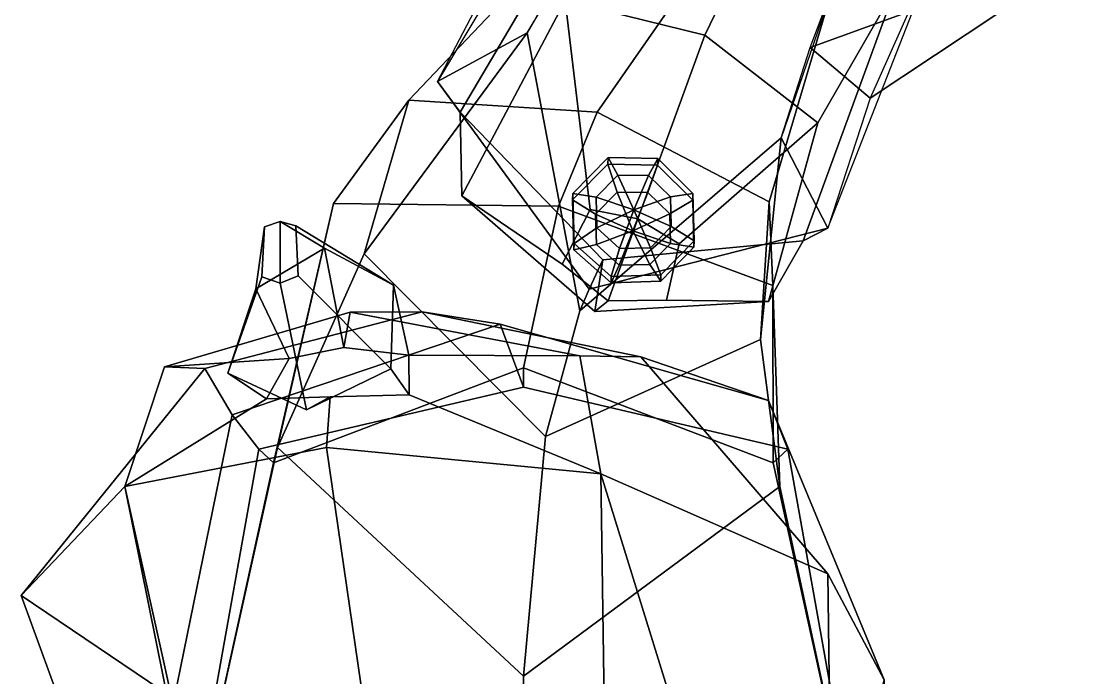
# Model space of a CAD drawing. Extents: x -86 to 135, y -151 to 320.
# Drawn here: x -85.9 to 94, y 80.6 to 193 of the extents above; entities that cross this region are included whole.
import ezdxf

# ---------------------------------------------------------------- set-up
doc = ezdxf.new("R2010")
doc.units = 0

msp = doc.modelspace()

# ---------------------------------------------------------------- linework, layer by layer
for points in [[(19.418842, 239.676025, 263.359314), (-14.667492, 182.646942, 253.809464), (-10.800219, 177.40448, 277.254578), (17.901556, 226.015686, 285.540466)], [(-10.551565, 163.0672, 308.755219), (7.15288, 196.475006, 310.082764), (17.901556, 226.015686, 285.540466), (-10.800219, 177.40448, 277.254578)], [(44.321869, 218.096558, 286.340942), (17.901556, 226.015686, 285.540466), (7.15288, 196.475006, 310.082764), (31.036116, 190.579895, 310.847504)], [(44.321869, 218.096558, 286.340942), (31.036116, 190.579895, 310.847504), (50.36755, 175.598083, 309.684418), (63.739212, 198.80072, 284.917664)], [(-19.616329, 179.481781, 189.712311), (-27.229343, 153.167847, 196.863342), (0.647108, 190.988251, 235.87561), (16.75123, 217.723755, 240.329788)], [(-19.616329, 179.481781, 189.712311), (16.75123, 217.723755, 240.329788), (35.06369, 209.654663, 232.524063), (12.653813, 177.403625, 187.705307)], [(-0.927532, 208.952393, 257.934753), (10.092752, 207.394043, 238.546402), (0.647108, 190.988251, 235.87561), (-14.667492, 182.646942, 253.809464)], [(42.084595, 162.033142, 189.510635), (12.653813, 177.403625, 187.705307), (35.06369, 209.654663, 232.524063), (52.862839, 198.425964, 239.92688)], [(87.111267, 198.283752, 244.603226), (94.041107, 210.142456, 247.234848), (71.359894, 206.83728, 262.566345), (59.347641, 179.826141, 257.378876)], [(71.359894, 206.83728, 262.566345), (63.739212, 198.80072, 284.917664), (47.892944, 155.392242, 276.921814), (52.110004, 157.566406, 253.429825)], [(84.143692, 201.258148, 239.705429), (49.093609, 188.465271, 238.183701), (52.862839, 198.425964, 239.92688), (86.415199, 205.470764, 240.598267)], [(87.111267, 198.283752, 244.603226), (59.347641, 179.826141, 257.378876), (49.093609, 188.465271, 238.183701), (84.143692, 201.258148, 239.705429)], [(42.084595, 162.033142, 189.510635), (52.862839, 198.425964, 239.92688), (44.11821, 173.009369, 235.577942), (40.58567, 138.517303, 196.732956)], [(41.945503, 145.003143, 308.503418), (47.892944, 155.392242, 276.921814), (63.739212, 198.80072, 284.917664), (50.36755, 175.598083, 309.684418)], [(6.642953, 151.387268, 347.716217), (11.43087, 160.72113, 349.129639), (7.15288, 196.475006, 310.082764), (-10.551565, 163.0672, 308.755219)], [(11.43087, 160.72113, 349.129639), (19.595209, 159.175293, 349.462189), (31.036116, 190.579895, 310.847504), (7.15288, 196.475006, 310.082764)], [(-27.229343, 153.167847, 196.863342), (3.805206, 121.927063, 208.887161), (9.670321, 143.42804, 238.020889), (0.647108, 190.988251, 235.87561)], [(11.264309, 147.117188, 254.378845), (-14.667492, 182.646942, 253.809464), (0.647108, 190.988251, 235.87561), (9.670321, 143.42804, 238.020889)], [(26.659267, 154.858246, 349.038818), (50.36755, 175.598083, 309.684418), (31.036116, 190.579895, 310.847504), (19.595209, 159.175293, 349.462189)], [(59.347641, 179.826141, 257.378876), (52.110004, 157.566406, 253.429825), (44.11821, 173.009369, 235.577942), (49.093609, 188.465271, 238.183701)], [(-14.667492, 182.646942, 253.809464), (11.264309, 147.117188, 254.378845), (13.578357, 152.139709, 274.819946), (-10.800219, 177.40448, 277.254578)], [(-42.094681, 120.032104, 166.931229), (-27.229343, 153.167847, 196.863342), (-19.616329, 179.481781, 189.712311), (-32.495136, 161.777832, 163.545731)], [(6.030107, 161.319763, 161.598892), (-32.495136, 161.777832, 163.545731), (-19.616329, 179.481781, 189.712311), (12.653813, 177.403625, 187.705307)], [(13.578357, 152.139709, 274.819946), (12.230042, 143.32019, 307.306732), (-10.551565, 163.0672, 308.755219), (-10.800219, 177.40448, 277.254578)], [(6.030107, 161.319763, 161.598892), (12.653813, 177.403625, 187.705307), (42.084595, 162.033142, 189.510635), (42.662987, 147.73645, 163.437363)], [(24.488825, 145.236389, 347.630341), (41.945503, 145.003143, 308.503418), (50.36755, 175.598083, 309.684418), (26.659267, 154.858246, 349.038818)], [(40.58567, 138.517303, 196.732956), (44.11821, 173.009369, 235.577942), (9.670321, 143.42804, 238.020889), (3.805206, 121.927063, 208.887161)], [(11.264309, 147.117188, 254.378845), (9.670321, 143.42804, 238.020889), (44.11821, 173.009369, 235.577942), (52.110004, 157.566406, 253.429825)], [(8.415507, 162.412262, 357.150482), (14.449197, 168.512146, 358.34201), (14.496886, 169.63031, 351.15451), (8.457034, 163.515289, 349.962494)], [(8.457034, 163.515289, 349.962494), (14.496886, 169.63031, 351.15451), (16.150133, 166.605499, 344.856262), (12.456525, 162.855713, 344.122803)], [(14.449197, 168.512146, 358.34201), (22.973269, 168.355499, 358.793335), (23.023632, 169.479889, 351.606018), (14.496886, 169.63031, 351.15451)], [(16.150133, 166.605499, 344.856262), (14.496886, 169.63031, 351.15451), (23.023632, 169.479889, 351.606018), (21.41785, 166.571838, 345.135132)], [(25.164364, 162.903015, 344.795349), (21.41785, 166.571838, 345.135132), (23.023632, 169.479889, 351.606018), (29.019533, 163.489136, 351.05072)], [(28.971844, 162.370972, 358.23822), (29.019533, 163.489136, 351.05072), (23.023632, 169.479889, 351.606018), (22.973269, 168.355499, 358.793335)], [(12.347806, 159.967957, 362.941376), (16.031569, 163.693176, 363.674011), (14.449197, 168.512146, 358.34201), (8.415507, 162.412262, 357.150482)], [(16.031569, 163.693176, 363.674011), (21.295088, 163.649445, 363.952545), (22.973269, 168.355499, 358.793335), (14.449197, 168.512146, 358.34201)], [(25.045799, 159.990723, 363.613098), (28.971844, 162.370972, 358.23822), (22.973269, 168.355499, 358.793335), (21.295088, 163.649445, 363.952545)], [(12.456525, 162.855713, 344.122803), (16.150133, 166.605499, 344.856262), (18.886316, 160.685486, 341.862061)], [(18.886316, 160.685486, 341.862061), (16.150133, 166.605499, 344.856262), (21.41785, 166.571838, 345.135132)], [(18.886316, 160.685486, 341.862061), (21.41785, 166.571838, 345.135132), (25.164364, 162.903015, 344.795349)], [(14.491202, 145.111389, 347.523102), (6.642953, 151.387268, 347.716217), (-10.551565, 163.0672, 308.755219), (12.230042, 143.32019, 307.306732)], [(8.664023, 153.853577, 355.938293), (8.415507, 162.412262, 357.150482), (8.457034, 163.515289, 349.962494), (8.699801, 154.941284, 348.749756)], [(8.664023, 153.853577, 355.938293), (12.498562, 154.742035, 362.191895), (12.347806, 159.967957, 362.941376), (8.415507, 162.412262, 357.150482)], [(8.699801, 154.941284, 348.749756), (8.457034, 163.515289, 349.962494), (12.456525, 162.855713, 344.122803), (12.597851, 157.605103, 343.372559)], [(18.75193, 157.115997, 365.123138), (16.031569, 163.693176, 363.674011), (12.347806, 159.967957, 362.941376)], [(12.597851, 157.605103, 343.372559), (12.456525, 162.855713, 344.122803), (18.886316, 160.685486, 341.862061)], [(18.75193, 157.115997, 365.123138), (21.295088, 163.649445, 363.952545), (16.031569, 163.693176, 363.674011)], [(18.75193, 157.115997, 365.123138), (25.045799, 159.990723, 363.613098), (21.295088, 163.649445, 363.952545)], [(25.290438, 157.833557, 344.043793), (18.886316, 160.685486, 341.862061), (25.164364, 162.903015, 344.795349)], [(25.181717, 154.945801, 362.862366), (29.181211, 154.286194, 357.022675), (28.971844, 162.370972, 358.23822), (25.045799, 159.990723, 363.613098)], [(29.222738, 155.389221, 349.834686), (25.290438, 157.833557, 344.043793), (25.164364, 162.903015, 344.795349), (29.019533, 163.489136, 351.05072)], [(29.181211, 154.286194, 357.022675), (29.222738, 155.389221, 349.834686), (29.019533, 163.489136, 351.05072), (28.971844, 162.370972, 358.23822)], [(42.662987, 147.73645, 163.437363), (42.084595, 162.033142, 189.510635), (40.58567, 138.517303, 196.732956), (43.874928, 113.363037, 166.909698)], [(-56.003841, 57.253922, 144.51268), (-42.094681, 120.032104, 166.931229), (-32.495136, 161.777832, 163.545731), (-42.759483, 117.393799, 125.552498)], [(-42.759483, 117.393799, 125.552498), (-32.495136, 161.777832, 163.545731), (6.030107, 161.319763, 161.598892), (0, 133.66629, 127.195564)], [(42.759483, 117.393799, 125.552498), (0, 133.66629, 127.195564), (6.030107, 161.319763, 161.598892), (42.662987, 147.73645, 163.437363)], [(14.491202, 145.111389, 347.523102), (19.595209, 159.175293, 349.462189), (11.43087, 160.72113, 349.129639), (6.642953, 151.387268, 347.716217)], [(16.478415, 154.058594, 343.043945), (12.597851, 157.605103, 343.372559), (18.886316, 160.685486, 341.862061)], [(16.478415, 154.058594, 343.043945), (18.886316, 160.685486, 341.862061), (21.730923, 154.206177, 343.321564)], [(21.730923, 154.206177, 343.321564), (18.886316, 160.685486, 341.862061), (25.290438, 157.833557, 344.043793)], [(-44.277233, 157.796448, -70.099716), (-45.755909, 147.156677, -48.740978), (-34.0075, 154.131836, -50.996326), (-41.620796, 158.673676, -70.855484)], [(-41.632202, 148.159058, -74.473312), (-44.727268, 149.240356, -72.870811), (-44.277233, 157.796448, -70.099716), (-41.620796, 158.673676, -70.855484)], [(-41.632202, 148.159058, -74.473312), (-41.620796, 158.673676, -70.855484), (-38.955971, 157.938965, -72.137383), (-38.524464, 149.406433, -75.246048)], [(-38.955971, 157.938965, -72.137383), (-41.620796, 158.673676, -70.855484), (-34.0075, 154.131836, -50.996326), (-22.241623, 147.786316, -57.745285)], [(12.498562, 154.742035, 362.191895), (18.75193, 157.115997, 365.123138), (12.347806, 159.967957, 362.941376)], [(14.491202, 145.111389, 347.523102), (24.488825, 145.236389, 347.630341), (26.659267, 154.858246, 349.038818), (19.595209, 159.175293, 349.462189)], [(18.75193, 157.115997, 365.123138), (25.181717, 154.945801, 362.862366), (25.045799, 159.990723, 363.613098)], [(-44.727268, 149.240356, -72.870811), (-50.59029, 132.732361, -60.192818), (-45.755909, 147.156677, -48.740978), (-44.277233, 157.796448, -70.099716)], [(-38.524464, 149.406433, -75.246048), (-38.955971, 157.938965, -72.137383), (-22.241623, 147.786316, -57.745285), (-22.66827, 133.480042, -70.884964)], [(15.046299, 149.270905, 348.223663), (8.699801, 154.941284, 348.749756), (12.597851, 157.605103, 343.372559), (16.478415, 154.058594, 343.043945)], [(52.110004, 157.566406, 253.429825), (47.892944, 155.392242, 276.921814), (13.578357, 152.139709, 274.819946), (11.264309, 147.117188, 254.378845)], [(16.382912, 151.205811, 361.863586), (18.75193, 157.115997, 365.123138), (12.498562, 154.742035, 362.191895)], [(16.382912, 151.205811, 361.863586), (21.631634, 151.343079, 362.1409), (18.75193, 157.115997, 365.123138)], [(21.631634, 151.343079, 362.1409), (25.181717, 154.945801, 362.862366), (18.75193, 157.115997, 365.123138)], [(23.533556, 149.594727, 348.671906), (21.730923, 154.206177, 343.321564), (25.290438, 157.833557, 344.043793), (29.222738, 155.389221, 349.834686)], [(15.012782, 148.189575, 355.412323), (8.664023, 153.853577, 355.938293), (8.699801, 154.941284, 348.749756), (15.046299, 149.270905, 348.223663)], [(13.578357, 152.139709, 274.819946), (47.892944, 155.392242, 276.921814), (41.945503, 145.003143, 308.503418), (12.230042, 143.32019, 307.306732)], [(23.49778, 148.506989, 355.860413), (29.181211, 154.286194, 357.022675), (25.181717, 154.945801, 362.862366), (21.631634, 151.343079, 362.1409)], [(23.49778, 148.506989, 355.860413), (23.533556, 149.594727, 348.671906), (29.222738, 155.389221, 349.834686), (29.181211, 154.286194, 357.022675)], [(-45.755909, 147.156677, -48.740978), (-40.063419, 135.250305, -41.716393), (-30.707291, 137.10791, -47.521988), (-34.0075, 154.131836, -50.996326)], [(-42.094681, 120.032104, 166.931229), (0, 80.910522, 185.306229), (3.805206, 121.927063, 208.887161), (-27.229343, 153.167847, 196.863342)], [(-22.241623, 147.786316, -57.745285), (-34.0075, 154.131836, -50.996326), (-30.707291, 137.10791, -47.521988), (-19.621494, 135.797668, -49.544197)], [(15.012782, 148.189575, 355.412323), (16.382912, 151.205811, 361.863586), (12.498562, 154.742035, 362.191895), (8.664023, 153.853577, 355.938293)], [(15.046299, 149.270905, 348.223663), (16.478415, 154.058594, 343.043945), (21.730923, 154.206177, 343.321564), (23.533556, 149.594727, 348.671906)], [(15.012782, 148.189575, 355.412323), (23.49778, 148.506989, 355.860413), (21.631634, 151.343079, 362.1409), (16.382912, 151.205811, 361.863586)], [(-41.632202, 148.159058, -74.473312), (-38.524464, 149.406433, -75.246048), (-22.66827, 133.480042, -70.884964), (-37.077671, 126.49115, -69.055641)], [(15.012782, 148.189575, 355.412323), (15.046299, 149.270905, 348.223663), (23.533556, 149.594727, 348.671906), (23.49778, 148.506989, 355.860413)], [(-41.632202, 148.159058, -74.473312), (-37.077671, 126.49115, -69.055641), (-50.59029, 132.732361, -60.192818), (-44.727268, 149.240356, -72.870811)], [(-22.66827, 133.480042, -70.884964), (-22.241623, 147.786316, -57.745285), (-19.621494, 135.797668, -49.544197), (-19.545307, 129.026062, -58.007553)], [(56.003841, 57.253922, 144.51268), (42.759483, 117.393799, 125.552498), (42.662987, 147.73645, 163.437363), (43.874928, 113.363037, 166.909698)], [(-50.59029, 132.732361, -60.192818), (-43.962456, 128.372223, -48.657516), (-40.063419, 135.250305, -41.716393), (-45.755909, 147.156677, -48.740978)], [(14.491202, 145.111389, 347.523102), (12.230042, 143.32019, 307.306732), (41.945503, 145.003143, 308.503418), (24.488825, 145.236389, 347.630341)], [(-17.289883, 143.238159, -7.702615), (-29.641109, 143.205261, -42.444595), (-61.374523, 133.813904, -21.087826), (-54.52512, 133.52533, 3.817744)], [(-40.063419, 135.250305, -41.716393), (-61.374523, 133.813904, -21.087826), (-29.641109, 143.205261, -42.444595), (-30.707291, 137.10791, -47.521988)], [(-3.942048, 141.121765, 29.108797), (-17.289883, 143.238159, -7.702615), (-54.52512, 133.52533, 3.817744), (-49.805283, 125.628052, 41.80619)], [(-19.621494, 135.797668, -49.544197), (-30.707291, 137.10791, -47.521988), (-29.641109, 143.205261, -42.444595), (9.656658, 135.715881, -48.287724)], [(-17.289883, 143.238159, -7.702615), (20.091562, 135.523346, -24.755146), (9.656658, 135.715881, -48.287724), (-29.641109, 143.205261, -42.444595)], [(-3.942048, 141.121765, 29.108797), (41.921188, 128.084167, 6.681468), (20.091562, 135.523346, -24.755146), (-17.289883, 143.238159, -7.702615)], [(-49.805283, 125.628052, 41.80619), (-45.253193, 119.713501, 94.23616), (0, 130.329285, 93.994888), (-3.942048, 141.121765, 29.108797)], [(41.921188, 128.084167, 6.681468), (-3.942048, 141.121765, 29.108797), (0, 130.329285, 93.994888), (45.253193, 119.713501, 94.23616)], [(43.874928, 113.363037, 166.909698), (40.58567, 138.517303, 196.732956), (3.805206, 121.927063, 208.887161), (0, 80.910522, 185.306229)], [(-43.962456, 128.372223, -48.657516), (-68.21125, 113.349548, -30.532448), (-61.374523, 133.813904, -21.087826), (-40.063419, 135.250305, -41.716393)], [(-19.545307, 129.026062, -58.007553), (-19.621494, 135.797668, -49.544197), (9.656658, 135.715881, -48.287724), (13.28105, 115.531677, -61.738213)], [(52.109943, 98.379623, -49.021961), (13.28105, 115.531677, -61.738213), (9.656658, 135.715881, -48.287724), (20.091562, 135.523346, -24.755146)], [(41.921188, 128.084167, 6.681468), (61.726204, 80.263626, -1.546124), (52.109943, 98.379623, -49.021961), (20.091562, 135.523346, -24.755146)], [(-85.948418, 94.682831, 3.84458), (-54.52512, 133.52533, 3.817744), (-61.374523, 133.813904, -21.087826), (-68.21125, 113.349548, -30.532448)], [(-49.805283, 125.628052, 41.80619), (-54.52512, 133.52533, 3.817744), (-85.948418, 94.682831, 3.84458), (-59.719341, 77.011688, 44.958893)], [(0, 130.329285, 93.994888), (-45.253193, 119.713501, 94.23616), (-42.759483, 117.393799, 125.552498), (0, 133.66629, 127.195564)], [(-37.077671, 126.49115, -69.055641), (-22.66827, 133.480042, -70.884964), (-19.545307, 129.026062, -58.007553), (-33.059486, 128.709259, -57.000359)], [(0, 130.329285, 93.994888), (0, 133.66629, 127.195564), (42.759483, 117.393799, 125.552498), (45.253193, 119.713501, 94.23616)], [(-37.077671, 126.49115, -69.055641), (-33.059486, 128.709259, -57.000359), (-43.962456, 128.372223, -48.657516), (-50.59029, 132.732361, -60.192818)], [(-43.962456, 128.372223, -48.657516), (-33.059486, 128.709259, -57.000359), (-33.656525, 120.037292, -61.636559), (-68.21125, 113.349548, -30.532448)], [(-19.545307, 129.026062, -58.007553), (13.28105, 115.531677, -61.738213), (-33.656525, 120.037292, -61.636559), (-33.059486, 128.709259, -57.000359)], [(61.726204, 80.263626, -1.546124), (41.921188, 128.084167, 6.681468), (45.253193, 119.713501, 94.23616), (56.458904, 57.210449, 95.186234)], [(-59.719341, 77.011688, 44.958893), (-56.458904, 57.210449, 95.186234), (-45.253193, 119.713501, 94.23616), (-49.805283, 125.628052, 41.80619)], [(-25.289089, 62.274719, -57.806488), (-57.022503, 62.926392, -33.024773), (-68.21125, 113.349548, -30.532448), (-33.656525, 120.037292, -61.636559)], [(-56.458904, 57.210449, 95.186234), (-56.003841, 57.253922, 144.51268), (-42.759483, 117.393799, 125.552498), (-45.253193, 119.713501, 94.23616)], [(-56.003841, 57.253922, 144.51268), (0, 53.803925, 185.592896), (0, 80.910522, 185.306229), (-42.094681, 120.032104, 166.931229)], [(-25.289089, 62.274719, -57.806488), (-33.656525, 120.037292, -61.636559), (13.28105, 115.531677, -61.738213), (14.00868, 64.828384, -60.224663)], [(56.458904, 57.210449, 95.186234), (45.253193, 119.713501, 94.23616), (42.759483, 117.393799, 125.552498), (56.003841, 57.253922, 144.51268)], [(13.28105, 115.531677, -61.738213), (52.109943, 98.379623, -49.021961), (53.286148, 5.286743, -53.875954), (46.787994, 7.335953, -58.243355)], [(13.28105, 115.531677, -61.738213), (46.787994, 7.335953, -58.243355), (39.857098, 5.626099, -54.59922), (14.00868, 64.828384, -60.224663)], [(-68.21125, 113.349548, -30.532448), (-46.787994, 7.335953, -58.243355), (-53.286148, 5.286743, -53.875954), (-85.948418, 94.682831, 3.84458)], [(-68.21125, 113.349548, -30.532448), (-57.022503, 62.926392, -33.024773), (-39.857098, 5.626099, -54.59922), (-46.787994, 7.335953, -58.243355)], [(56.003841, 57.253922, 144.51268), (43.874928, 113.363037, 166.909698), (0, 80.910522, 185.306229), (0, 53.803925, 185.592896)], [(61.726204, 80.263626, -1.546124), (65.042892, -4.646072, 3.262779), (53.286148, 5.286743, -53.875954), (52.109943, 98.379623, -49.021961)], [(-59.719341, 77.011688, 44.958893), (-85.948418, 94.682831, 3.84458), (-53.286148, 5.286743, -53.875954), (-65.042892, -4.646072, 3.262779)]]:
    msp.add_3dface(points)

doc.saveas('drawing.dxf')
